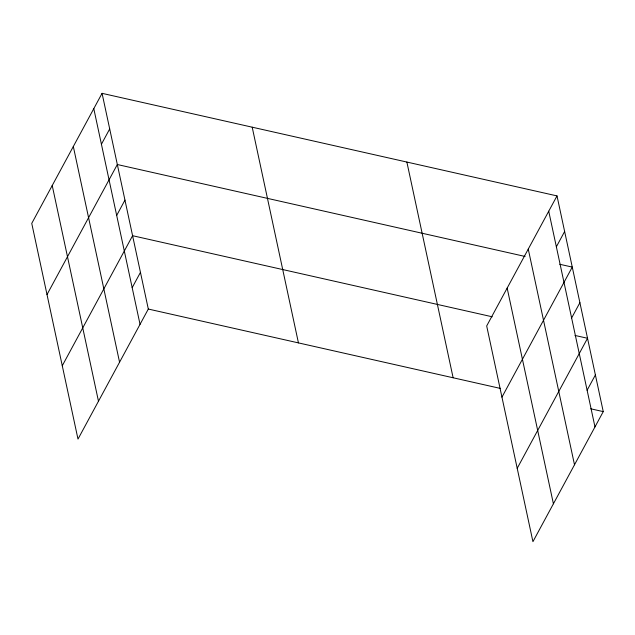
<?xml version="1.0" encoding="UTF-8"?>
<svg xmlns="http://www.w3.org/2000/svg" width="635" height="635" viewBox="0 0 635 635"><rect width="100%" height="100%" fill="white"/><g stroke="black" fill="none" stroke-linecap="round" stroke-linejoin="round"><path stroke-width="0.95" d="M102.068 93.337L31.75 223.385L77.994 439.095L148.312 309.047L102.068 93.337L557.006 195.905L603.25 411.615L532.932 541.663L486.688 325.953L557.006 195.905M101.425 144.232L109.696 128.929M47.014 294.569L117.324 164.521L525.105 256.461M116.689 215.416L124.96 200.112M62.27 365.752L132.588 235.704L492.252 316.794M132.175 287.679L140.454 272.375M556.363 246.801L564.634 231.497M501.952 397.137L572.262 267.089L559.753 264.271M571.619 317.984L579.898 302.681M517.207 468.32L587.526 338.272L575.016 335.455M587.113 390.247L595.392 374.944M148.312 309.047L500.277 388.398M590.74 408.797L603.25 411.615M548.727 211.209L594.979 426.911M528.256 249.071L574.5 464.78M507.159 288.084L553.41 503.793M406.876 162.06L453.12 377.769M252.198 127.183L298.442 342.892M93.789 108.641L140.041 324.35M73.319 146.502L119.563 362.212M52.221 185.523L98.473 401.225"/></g></svg>
